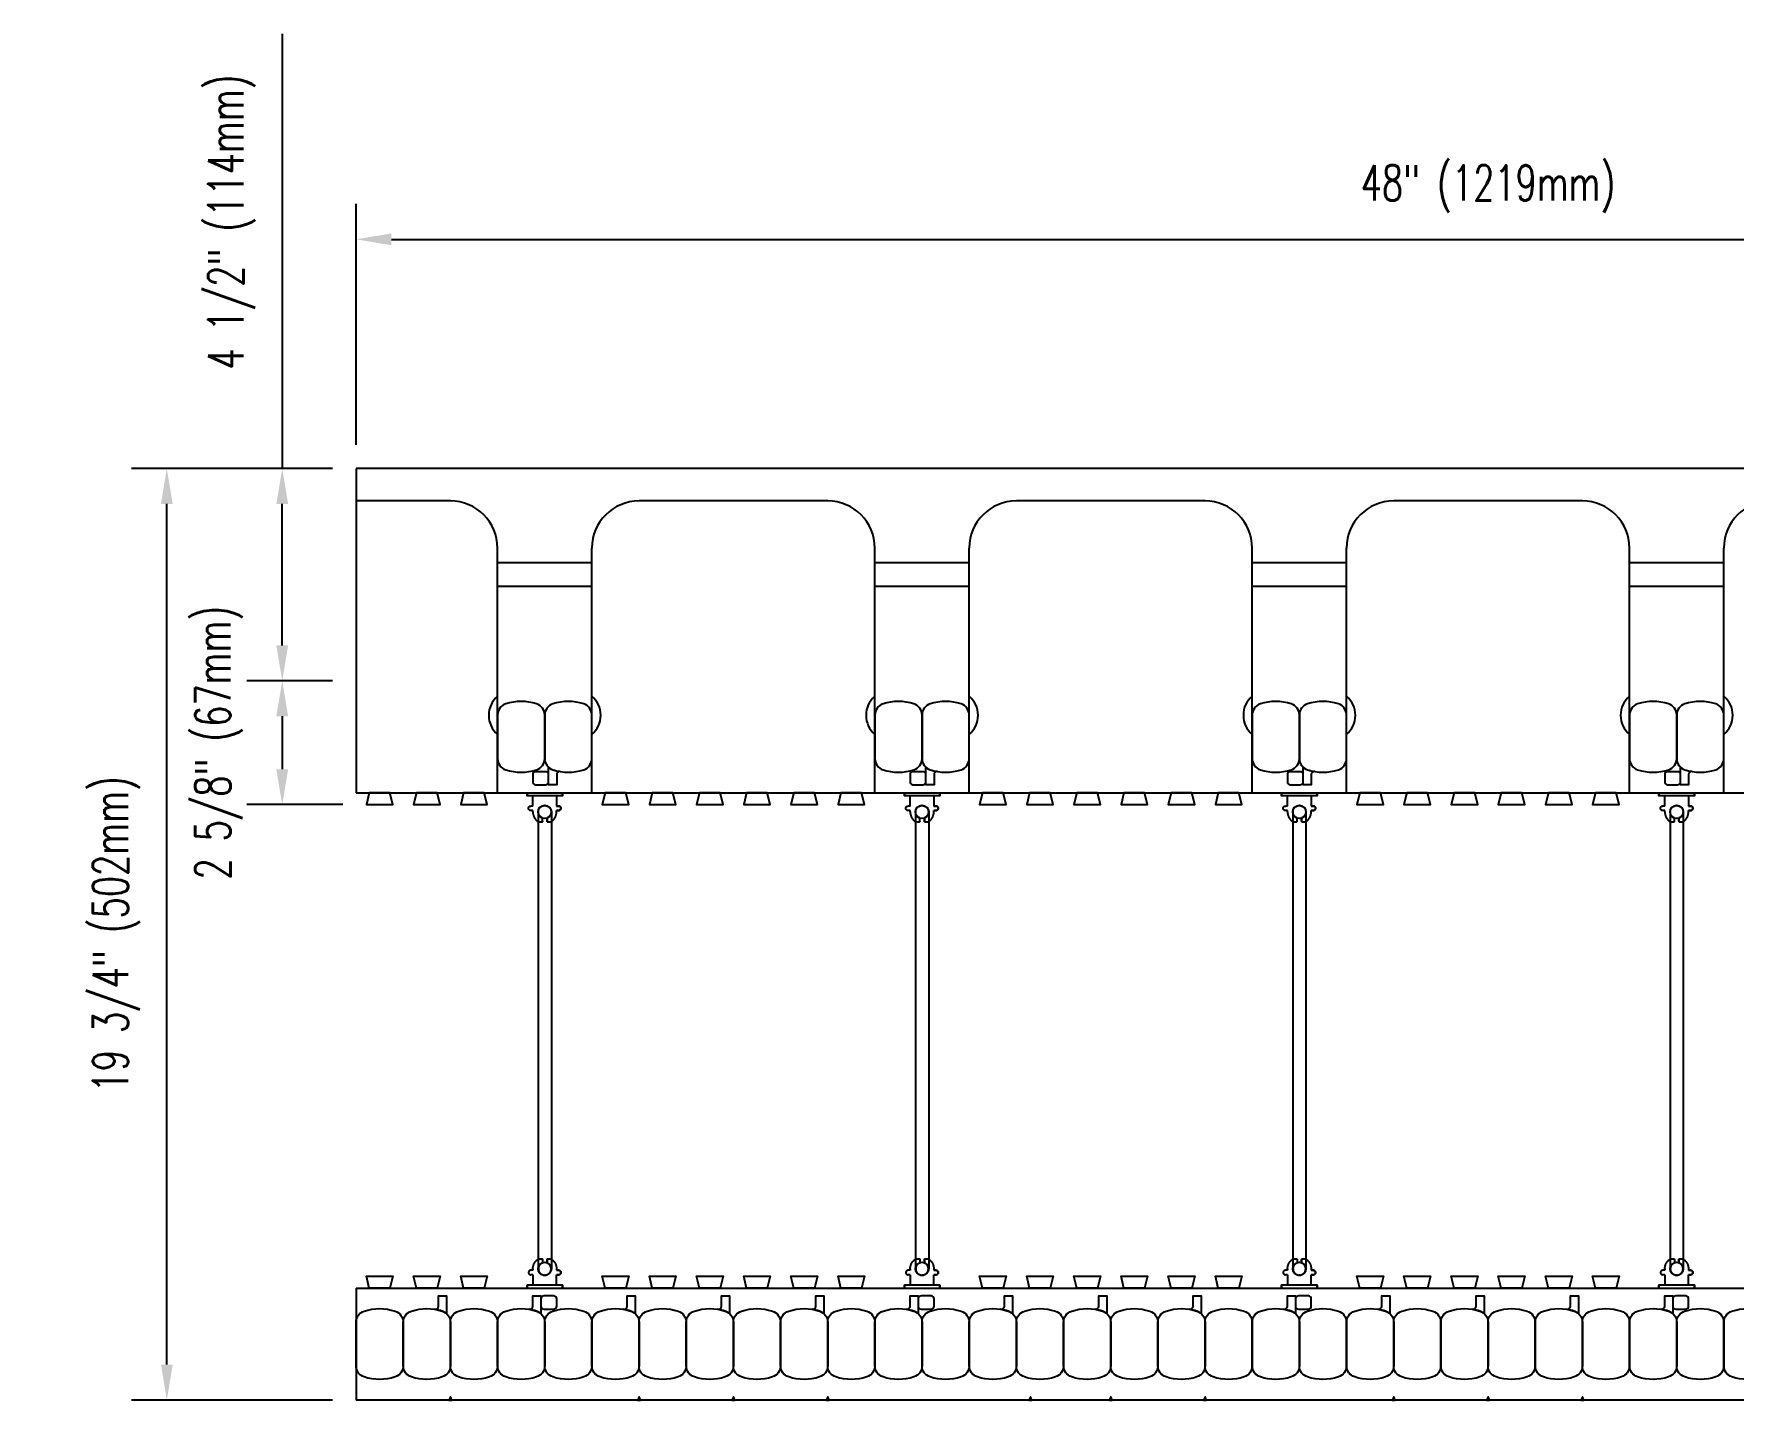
# Model space of a CAD drawing. Header units: inches. Extents: x 322.3 to 382.3, y 107.7 to 166.8.
# Drawn here: x 322.29 to 358.31, y 137.83 to 166.8 of the extents above; entities that cross this region are included whole.
import ezdxf

# ---------------------------------------------------------------- set-up
doc = ezdxf.new("R2010")
doc.units = ezdxf.units.IN
doc.header["$MEASUREMENT"] = 0
for name, color, linetype in [('HATCH', 12, 'Continuous'), ('line25', 2, 'Continuous'), ('LINE50', 5, 'Continuous'), ('LINE9', 9, 'Continuous'), ('TEXT', 4, 'Continuous')]:
    doc.layers.add(name, color=color, linetype=linetype)
doc.styles.add('DIM', font='romans.shx', dxfattribs={"width": 0.7})
doc.dimstyles.new('ext_8', dxfattribs={"dimscale": 8, "dimtxt": 0.09375, "dimasz": 0.09375, "dimexe": 0.09375, "dimexo": 0.0625, "dimgap": 0.0625, "dimtad": 1, "dimdec": 3, "dimzin": 3, "dimdsep": 46, "dimlunit": 4, "dimtxsty": 'DIM', "dimcen": 0.09, "dimdle": 0.09375, "dimclrt": 4, "dimadec": 0, "dimazin": 0, "dimtfac": 1, "dimtdec": 3, "dimtmove": 2, "dimatfit": 3, "dimfxl": 0, "dimfrac": 2, "dimtolj": 1, "dimtzin": 0, "dimarcsym": 0})

# ---------------------------------------------------------------- blocks, each defined once
blk = doc.blocks.new('*D29')
at = {"layer": 'Defpoints', "color": 0}
for p in [(377.114, 162.442), (329.114, 157.582), (377.114, 157.582)]:
    blk.add_point(p, dxfattribs=at)
at = {"layer": 'TEXT', "color": 0, "lineweight": -2}
for p, q in [((329.114, 158.082), (329.114, 163.192)), ((377.114, 158.082), (377.114, 163.192)), ((329.864, 162.442), (376.364, 162.442))]:
    blk.add_line(p, q, dxfattribs=at)
at = {"layer": 'TEXT', "color": 0}
for points in [[(329.864, 162.567), (329.864, 162.317), (329.114, 162.442)], [(376.364, 162.567), (376.364, 162.317), (377.114, 162.442)]]:
    blk.add_solid(points, dxfattribs=at)
at = {"layer": 'TEXT', "color": 4, "insert": (353.114, 163.514), "char_height": 0.75, "attachment_point": 5, "style": 'DIM'}
blk.add_mtext('\\A1;48" (1219mm)', dxfattribs=at)
blk = doc.blocks.new('*D21')
at = {"layer": 'Defpoints', "color": 0}
for p in [(329.114, 153.082), (327.549, 150.457), (329.333, 150.457)]:
    blk.add_point(p, dxfattribs=at)
at = {"layer": 'TEXT', "color": 0, "lineweight": -2}
for p, q in [((328.614, 153.082), (326.799, 153.082)), ((327.549, 152.332), (327.549, 151.207)), ((328.833, 150.457), (326.799, 150.457))]:
    blk.add_line(p, q, dxfattribs=at)
at = {"layer": 'TEXT', "color": 0}
for points in [[(327.424, 152.332), (327.674, 152.332), (327.549, 153.082)], [(327.424, 151.207), (327.674, 151.207), (327.549, 150.457)]]:
    blk.add_solid(points, dxfattribs=at)
at = {"layer": 'TEXT', "color": 4, "insert": (326.204, 151.77), "char_height": 0.75, "attachment_point": 5, "rotation": 90, "style": 'DIM'}
blk.add_mtext('\\A1;2 5/8" (67mm)', dxfattribs=at)
blk = doc.blocks.new('*D22')
at = {"layer": 'Defpoints', "color": 0}
for p in [(327.549, 157.582), (329.114, 157.582), (329.114, 153.082)]:
    blk.add_point(p, dxfattribs=at)
at = {"layer": 'TEXT', "color": 0, "lineweight": -2}
for p, q in [((327.549, 166.796), (327.549, 157.582)), ((328.614, 157.582), (326.799, 157.582)), ((327.549, 153.832), (327.549, 156.832)), ((328.614, 153.082), (326.799, 153.082))]:
    blk.add_line(p, q, dxfattribs=at)
at = {"layer": 'TEXT', "color": 0}
for points in [[(327.424, 156.832), (327.674, 156.832), (327.549, 157.582)], [(327.424, 153.832), (327.674, 153.832), (327.549, 153.082)]]:
    blk.add_solid(points, dxfattribs=at)
at = {"layer": 'TEXT', "color": 4, "insert": (326.477, 162.809), "char_height": 0.75, "attachment_point": 5, "rotation": 90, "style": 'DIM'}
blk.add_mtext('\\A1;4 1/2" (114mm)', dxfattribs=at)
blk = doc.blocks.new('*D30')
at = {"layer": 'Defpoints', "color": 0}
for p in [(325.102, 157.582), (329.114, 157.582), (329.114, 137.832)]:
    blk.add_point(p, dxfattribs=at)
at = {"layer": 'TEXT', "color": 0, "lineweight": -2}
for p, q in [((328.614, 157.582), (324.352, 157.582)), ((325.102, 138.582), (325.102, 156.832)), ((328.614, 137.832), (324.352, 137.832))]:
    blk.add_line(p, q, dxfattribs=at)
at = {"layer": 'TEXT', "color": 0}
for points in [[(324.977, 156.832), (325.227, 156.832), (325.102, 157.582)], [(324.977, 138.582), (325.227, 138.582), (325.102, 137.832)]]:
    blk.add_solid(points, dxfattribs=at)
at = {"layer": 'TEXT', "color": 4, "insert": (324.03, 147.707), "char_height": 0.75, "attachment_point": 5, "rotation": 90, "style": 'DIM'}
blk.add_mtext('\\A1;19 3/4" (502mm)', dxfattribs=at)
blk = doc.blocks.new('WEB_CENTRE_TOP_10')
for p, q in [((-0.141, 9.688), (-0.141, 0)), ((0.141, 9.688), (0.141, 0))]:
    blk.add_line(p, q)
for centre in [(0, 9.688), (0, 0)]:
    blk.add_circle(centre, 0.141)
blk = doc.blocks.new('Connector')
blk.add_point((0.271, 0))
at = {"layer": 'LINE9'}
for p, q in [((0, 0.375), (0, -0.375)), ((0.062, -0.375), (0.062, 0.375)), ((0.281, 0.25), (0.062, 0.25))]:
    blk.add_line(p, q, dxfattribs=at)
for points, weights in [([(0.007, 0.375), (0.004, 0.375), (0, 0.375)], [1, 0.972587069138, 0.950305488115]), ([(0.327, 0.343), (0.308, 0.343), (0.281, 0.317), (0.281, 0.297)], [1, 0.85355339, 0.85355339, 1]), ([(0.328, 0.343), (0.327, 0.343), (0.327, 0.343)], [1, 0.70710678, 1]), ([(0.375, 0.297), (0.375, 0.317), (0.348, 0.343), (0.329, 0.343)], [1, 0.85355339, 0.85355339, 1]), ([(0.406, 0.25), (0.546, 0.25), (0.619, 0.131)], [0.958404415409, 0.794674173519, 0.864651571113]), ([(0.619, 0.052), (0.612, 0.049), (0.604, 0.049)], [0.83615024178, 0.892081430621, 1]), ([(0.281, -0.297), (0.281, -0.317), (0.308, -0.343), (0.327, -0.343)], [1, 0.85355339, 0.85355339, 1]), ([(0.327, -0.343), (0.281, -0.343), (0.281, -0.297)], [1, 0.70710678, 1]), ([(0.329, -0.343), (0.348, -0.343), (0.375, -0.317), (0.375, -0.297)], [1, 0.85355339, 0.85355339, 1]), ([(0.375, -0.297), (0.375, -0.343), (0.329, -0.343)], [1, 0.70710678, 1]), ([(0.619, -0.131), (0.546, -0.25), (0.406, -0.25)], [0.864651574428, 0.794674169686, 0.958404415195]), ([(0.604, -0.049), (0.612, -0.049), (0.619, -0.052)], [1, 0.89208144177, 0.836150253337]), ([(0, -0.375), (0.004, -0.375), (0.007, -0.375)], [0.950305488115, 0.972587069138, 1])]:
    blk.add_rational_spline(points, weights, degree=2, dxfattribs=at)
for points, degree in [([(0, 0.375), (0.002, 0.375), (0.005, 0.375), (0.007, 0.375)], 3), ([(0.007, 0.375), (0.021, 0.375), (0.051, 0.375), (0.062, 0.375), (0.062, 0.375)], 3), ([(0.281, 0.25), (0.281, 0.297)], 1), ([(0.327, 0.343), (0.327, 0.343), (0.328, 0.343), (0.328, 0.343)], 3), ([(0.328, 0.343), (0.329, 0.343), (0.329, 0.343), (0.329, 0.343)], 3), ([(0.375, 0.25), (0.375, 0.297)], 1), ([(0.406, 0.25), (0.375, 0.25)], 1), ([(0.406, 0.25), (0.406, 0.25)], 1), ([(0.406, 0.25), (0.406, 0.25)], 1), ([(0.406, 0.25), (0.406, 0.25)], 1), ([(0.406, 0.25), (0.406, 0.25)], 1), ([(0.406, 0.25), (0.406, 0.25)], 1), ([(0.406, 0.25), (0.406, 0.25)], 1), ([(0.406, 0.25), (0.406, 0.25)], 1), ([(0.406, 0.25), (0.406, 0.25)], 1), ([(0.406, 0.25), (0.406, 0.25)], 1), ([(0.406, 0.25), (0.406, 0.25)], 1), ([(0.406, 0.25), (0.406, 0.25)], 1), ([(0.406, 0.25), (0.406, 0.25)], 1), ([(0.406, 0.25), (0.406, 0.25)], 1), ([(0.406, 0.25), (0.406, 0.25)], 1), ([(0.406, 0.25), (0.406, 0.25)], 1), ([(0.406, 0.25), (0.406, 0.25)], 1), ([(0.406, 0.25), (0.406, 0.25)], 1), ([(0.406, 0.25), (0.406, 0.25)], 1), ([(0.406, 0.25), (0.406, 0.25)], 1), ([(0.406, 0.25), (0.406, 0.25)], 1), ([(0.406, 0.25), (0.406, 0.25)], 1), ([(0.406, 0.25), (0.406, 0.25)], 1), ([(0.406, 0.25), (0.406, 0.25)], 1), ([(0.406, 0.25), (0.406, 0.25)], 1), ([(0.604, 0.049), (0.532, 0.049)], 1), ([(0.532, 0.049), (0.532, 0.049)], 1), ([(0.532, 0.049), (0.532, 0.049)], 1), ([(0.532, 0.049), (0.532, 0.049)], 1), ([(0.532, 0.049), (0.532, 0.049)], 1), ([(0.532, 0.049), (0.532, 0.049)], 1), ([(0.532, 0.049), (0.532, 0.049)], 1), ([(0.532, 0.049), (0.532, 0.049)], 1), ([(0.532, 0.049), (0.532, 0.049)], 1), ([(0.532, 0.049), (0.532, 0.049)], 1), ([(0.532, 0.049), (0.532, 0.049)], 1), ([(0.604, 0.049), (0.609, 0.049), (0.614, 0.05), (0.619, 0.052)], 3), ([(0.604, 0.049), (0.604, 0.049)], 1), ([(0.604, 0.049), (0.604, 0.049)], 1), ([(0.604, 0.049), (0.604, 0.049)], 1), ([(0.604, 0.049), (0.604, 0.049)], 1), ([(0.619, 0.131), (0.619, 0.052)], 1), ([(0.619, 0.131), (0.619, 0.131)], 1), ([(0.619, 0.131), (0.619, 0.131)], 1), ([(0.619, 0.131), (0.619, 0.131)], 1), ([(0.619, 0.131), (0.619, 0.131)], 1), ([(0.062, -0.25), (0.281, -0.25)], 1), ([(0.281, -0.297), (0.281, -0.25)], 1), ([(0.281, -0.25), (0.281, -0.297)], 1), ([(0.328, -0.343), (0.328, -0.343), (0.327, -0.343), (0.327, -0.343)], 3), ([(0.329, -0.343), (0.329, -0.343), (0.329, -0.343), (0.328, -0.343)], 3), ([(0.375, -0.25), (0.375, -0.297)], 1), ([(0.375, -0.297), (0.375, -0.25)], 1), ([(0.406, -0.25), (0.375, -0.25)], 1), ([(0.406, -0.25), (0.406, -0.25)], 1), ([(0.406, -0.25), (0.406, -0.25)], 1), ([(0.406, -0.25), (0.406, -0.25)], 1), ([(0.406, -0.25), (0.406, -0.25)], 1), ([(0.406, -0.25), (0.406, -0.25)], 1), ([(0.406, -0.25), (0.406, -0.25)], 1), ([(0.406, -0.25), (0.406, -0.25)], 1), ([(0.406, -0.25), (0.406, -0.25)], 1), ([(0.406, -0.25), (0.406, -0.25)], 1), ([(0.406, -0.25), (0.406, -0.25)], 1), ([(0.406, -0.25), (0.406, -0.25)], 1), ([(0.532, -0.049), (0.604, -0.049)], 1), ([(0.604, -0.049), (0.58, -0.049), (0.556, -0.049), (0.532, -0.049)], 3), ([(0.532, -0.049), (0.532, -0.049)], 1), ([(0.532, -0.049), (0.532, -0.049)], 1), ([(0.532, -0.049), (0.532, -0.049)], 1), ([(0.532, -0.049), (0.532, -0.049)], 1), ([(0.619, -0.052), (0.614, -0.05), (0.609, -0.049), (0.604, -0.049)], 3), ([(0.604, -0.049), (0.604, -0.049)], 1), ([(0.604, -0.049), (0.604, -0.049)], 1), ([(0.604, -0.049), (0.604, -0.049)], 1), ([(0.604, -0.049), (0.604, -0.049)], 1), ([(0.604, -0.049), (0.604, -0.049)], 1), ([(0.604, -0.049), (0.604, -0.049)], 1), ([(0.604, -0.049), (0.604, -0.049)], 1), ([(0.604, -0.049), (0.604, -0.049)], 1), ([(0.619, -0.052), (0.619, -0.131)], 1), ([(0.619, -0.131), (0.619, -0.131)], 1), ([(0.619, -0.131), (0.619, -0.131)], 1), ([(0.619, -0.131), (0.619, -0.131)], 1), ([(0.619, -0.131), (0.619, -0.131)], 1), ([(0.007, -0.375), (0.005, -0.375), (0.002, -0.375), (0, -0.375)], 3), ([(0.062, -0.375), (0.062, -0.375), (0.051, -0.375), (0.021, -0.375), (0.007, -0.375)], 3)]:
    blk.add_open_spline(points, degree=degree, dxfattribs=at)
for points, weights, knots in [([(0.062, 0.375), (0.062, 0.375), (0.046, 0.375), (0.03, 0.375), (0.007, 0.375)], [0.868718858569, 0.861102746415, 1, 0.861102734288, 0.868718859898], [0, 0, 0, 0.5, 0.5, 1, 1, 1]), ([(0.532, 0.049), (0.472, 0.203), (0.333, 0.113), (0.157, 0), (0.333, -0.113), (0.472, -0.203), (0.532, -0.049)], [0.899508922286, 0.599718215298, 1, 0.54226024, 1, 0.599718224335, 0.899508908749], [0, 0, 0, 0.318112, 0.318112, 0.681888, 0.681888, 1, 1, 1]), ([(0.007, -0.375), (0.03, -0.375), (0.046, -0.375), (0.062, -0.375), (0.062, -0.375)], [0.868718859319, 0.861102739573, 1, 0.861102742958, 0.868718858948], [0, 0, 0, 0.5, 0.5, 1, 1, 1])]:
    blk.add_rational_spline(points, weights, degree=2, knots=knots, dxfattribs=at)

msp = doc.modelspace()

# ---------------------------------------------------------------- linework, layer by layer
at = {"layer": 'HATCH'}
for p, q in [((334.1138, 155.5823), (332.1138, 155.5823)), ((342.1138, 155.5823), (340.1138, 155.5823)), ((350.1138, 155.5823), (348.1138, 155.5823)), ((358.1138, 155.5823), (356.1138, 155.5823)), ((334.1138, 155.0823), (332.1138, 155.0823)), ((342.1138, 155.0823), (340.1138, 155.0823)), ((350.1138, 155.0823), (348.1138, 155.0823)), ((358.1138, 155.0823), (356.1138, 155.0823))]:
    msp.add_line(p, q, dxfattribs=at)
at = {"layer": 'line25'}
for p, q in [((331.1138, 156.8948), (329.1138, 156.8948)), ((339.1138, 156.8948), (335.1138, 156.8948)), ((347.1138, 156.8948), (343.1138, 156.8948)), ((355.1138, 156.8948), (351.1138, 156.8948)), ((332.1138, 150.7073), (332.1138, 155.8948)), ((334.1138, 150.7073), (334.1138, 155.8948)), ((340.1138, 150.7073), (340.1138, 155.8948)), ((342.1138, 150.7073), (342.1138, 155.8948)), ((348.1138, 150.7073), (348.1138, 155.8948)), ((350.1138, 150.7073), (350.1138, 155.8948)), ((356.1138, 150.7073), (356.1138, 155.8948)), ((358.1138, 150.7073), (358.1138, 155.8948)), ((329.1138, 150.7073), (377.1138, 150.7073)), ((329.1138, 140.2073), (377.1138, 140.2073))]:
    msp.add_line(p, q, dxfattribs=at)
for points in [[(329.395, 150.7073), (329.3326, 150.4573), (329.895, 150.4573), (329.8326, 150.7073)], [(330.395, 150.7073), (330.3326, 150.4573), (330.895, 150.4573), (330.8326, 150.7073)], [(331.395, 150.7073), (331.3326, 150.4573), (331.895, 150.4573), (331.8326, 150.7073)], [(334.395, 150.7073), (334.3326, 150.4573), (334.895, 150.4573), (334.8326, 150.7073)], [(335.395, 150.7073), (335.3326, 150.4573), (335.895, 150.4573), (335.8326, 150.7073)], [(336.395, 150.7073), (336.3326, 150.4573), (336.895, 150.4573), (336.8326, 150.7073)], [(337.395, 150.7073), (337.3326, 150.4573), (337.895, 150.4573), (337.8326, 150.7073)], [(338.395, 150.7073), (338.3326, 150.4573), (338.895, 150.4573), (338.8326, 150.7073)], [(339.395, 150.7073), (339.3326, 150.4573), (339.895, 150.4573), (339.8326, 150.7073)], [(342.395, 150.7073), (342.3326, 150.4573), (342.895, 150.4573), (342.8326, 150.7073)], [(343.395, 150.7073), (343.3326, 150.4573), (343.895, 150.4573), (343.8326, 150.7073)], [(344.395, 150.7073), (344.3326, 150.4573), (344.895, 150.4573), (344.8326, 150.7073)], [(345.395, 150.7073), (345.3326, 150.4573), (345.895, 150.4573), (345.8326, 150.7073)], [(346.395, 150.7073), (346.3326, 150.4573), (346.895, 150.4573), (346.8326, 150.7073)], [(347.395, 150.7073), (347.3326, 150.4573), (347.895, 150.4573), (347.8326, 150.7073)], [(350.395, 150.7073), (350.3326, 150.4573), (350.895, 150.4573), (350.8326, 150.7073)], [(351.395, 150.7073), (351.3326, 150.4573), (351.895, 150.4573), (351.8326, 150.7073)], [(352.395, 150.7073), (352.3326, 150.4573), (352.895, 150.4573), (352.8326, 150.7073)], [(353.395, 150.7073), (353.3326, 150.4573), (353.895, 150.4573), (353.8326, 150.7073)], [(354.395, 150.7073), (354.3326, 150.4573), (354.895, 150.4573), (354.8326, 150.7073)], [(355.395, 150.7073), (355.3326, 150.4573), (355.895, 150.4573), (355.8326, 150.7073)], [(329.395, 140.2073), (329.3326, 140.4573), (329.895, 140.4573), (329.8326, 140.2073)], [(330.395, 140.2073), (330.3326, 140.4573), (330.895, 140.4573), (330.8326, 140.2073)], [(331.395, 140.2073), (331.3326, 140.4573), (331.895, 140.4573), (331.8326, 140.2073)], [(334.395, 140.2073), (334.3326, 140.4573), (334.895, 140.4573), (334.8326, 140.2073)], [(335.395, 140.2073), (335.3326, 140.4573), (335.895, 140.4573), (335.8326, 140.2073)], [(336.395, 140.2073), (336.3326, 140.4573), (336.895, 140.4573), (336.8326, 140.2073)], [(337.395, 140.2073), (337.3326, 140.4573), (337.895, 140.4573), (337.8326, 140.2073)], [(338.395, 140.2073), (338.3326, 140.4573), (338.895, 140.4573), (338.8326, 140.2073)], [(339.395, 140.2073), (339.3326, 140.4573), (339.895, 140.4573), (339.8326, 140.2073)], [(342.395, 140.2073), (342.3326, 140.4573), (342.895, 140.4573), (342.8326, 140.2073)], [(343.395, 140.2073), (343.3326, 140.4573), (343.895, 140.4573), (343.8326, 140.2073)], [(344.395, 140.2073), (344.3326, 140.4573), (344.895, 140.4573), (344.8326, 140.2073)], [(345.395, 140.2073), (345.3326, 140.4573), (345.895, 140.4573), (345.8326, 140.2073)], [(346.395, 140.2073), (346.3326, 140.4573), (346.895, 140.4573), (346.8326, 140.2073)], [(347.395, 140.2073), (347.3326, 140.4573), (347.895, 140.4573), (347.8326, 140.2073)], [(350.395, 140.2073), (350.3326, 140.4573), (350.895, 140.4573), (350.8326, 140.2073)], [(351.395, 140.2073), (351.3326, 140.4573), (351.895, 140.4573), (351.8326, 140.2073)], [(352.395, 140.2073), (352.3326, 140.4573), (352.895, 140.4573), (352.8326, 140.2073)], [(353.395, 140.2073), (353.3326, 140.4573), (353.895, 140.4573), (353.8326, 140.2073)], [(354.395, 140.2073), (354.3326, 140.4573), (354.895, 140.4573), (354.8326, 140.2073)], [(355.395, 140.2073), (355.3326, 140.4573), (355.895, 140.4573), (355.8326, 140.2073)]]:
    msp.add_lwpolyline(points, close=True, dxfattribs=at)
for centre, start, end in [((331.1138, 155.8948), 0, 90), ((335.1138, 155.8948), 90, 180), ((339.1138, 155.8948), 0, 90), ((343.1138, 155.8948), 90, 180), ((347.1138, 155.8948), 0, 90), ((351.1138, 155.8948), 90, 180), ((355.1138, 155.8948), 0, 90), ((359.1138, 155.8948), 90, 180)]:
    msp.add_arc(centre, 1, start, end, dxfattribs=at)
at = {"layer": 'LINE50'}
for p, q in [((377.1138, 157.5823), (329.1138, 157.5823)), ((329.1138, 157.5823), (329.1138, 150.7073)), ((329.1138, 140.2073), (329.1138, 137.8323)), ((377.1138, 137.8323), (329.1138, 137.8323))]:
    msp.add_line(p, q, dxfattribs=at)
at = {"layer": 'LINE9'}
for points in [[(332.2869, 151.1964, 0.1576708), (332.9407, 151.1964, 0.3253046), (333.1138, 151.4343), (333.1138, 152.3554, 0.3253046), (332.9407, 152.5933, 0.1576708), (332.2869, 152.5933, 0.3253046), (332.1138, 152.3554), (332.1138, 151.4343, 0.3253046)], [(333.2869, 151.1964, 0.1576708), (333.9407, 151.1964, 0.3253046), (334.1138, 151.4343), (334.1138, 152.3554, 0.3253046), (333.9407, 152.5933, 0.1576708), (333.2869, 152.5933, 0.3253046), (333.1138, 152.3554), (333.1138, 151.4343, 0.3253046)], [(340.2869, 151.1964, 0.1576708), (340.9407, 151.1964, 0.3253046), (341.1138, 151.4343), (341.1138, 152.3554, 0.3253046), (340.9407, 152.5933, 0.1576708), (340.2869, 152.5933, 0.3253046), (340.1138, 152.3554), (340.1138, 151.4343, 0.3253046)], [(341.2869, 151.1964, 0.1576708), (341.9407, 151.1964, 0.3253046), (342.1138, 151.4343), (342.1138, 152.3554, 0.3253046), (341.9407, 152.5933, 0.1576708), (341.2869, 152.5933, 0.3253046), (341.1138, 152.3554), (341.1138, 151.4343, 0.3253046)], [(348.2869, 151.1964, 0.1576708), (348.9407, 151.1964, 0.3253046), (349.1138, 151.4343), (349.1138, 152.3554, 0.3253046), (348.9407, 152.5933, 0.1576708), (348.2869, 152.5933, 0.3253046), (348.1138, 152.3554), (348.1138, 151.4343, 0.3253046)], [(349.2869, 151.1964, 0.1576708), (349.9407, 151.1964, 0.3253046), (350.1138, 151.4343), (350.1138, 152.3554, 0.3253046), (349.9407, 152.5933, 0.1576708), (349.2869, 152.5933, 0.3253046), (349.1138, 152.3554), (349.1138, 151.4343, 0.3253046)], [(356.2869, 151.1964, 0.1576708), (356.9407, 151.1964, 0.3253046), (357.1138, 151.4343), (357.1138, 152.3554, 0.3253046), (356.9407, 152.5933, 0.1576708), (356.2869, 152.5933, 0.3253046), (356.1138, 152.3554), (356.1138, 151.4343, 0.3253046)], [(357.2869, 151.1964, 0.1576708), (357.9407, 151.1964, 0.3253046), (358.1138, 151.4343), (358.1138, 152.3554, 0.3253046), (357.9407, 152.5933, 0.1576708), (357.2869, 152.5933, 0.3253046), (357.1138, 152.3554), (357.1138, 151.4343, 0.3253046)], [(332.9222, 150.8758), (333.1346, 150.8758, 0.4142136), (333.1971, 150.9383), (333.1971, 151.0908, 0.4142136), (333.1346, 151.1533), (332.9222, 151.1533, 0.4142136), (332.8597, 151.0908), (332.8597, 150.9383, 0.4142136)], [(333.2869, 151.1964, 0.0372667), (333.4406, 151.1591, 0.4630356), (333.3679, 151.0974), (333.3679, 150.8758), (333.1971, 150.8758), (333.1971, 151.2219, 0.1890024), (333.1804, 151.2644, 0.1284074)], [(340.9222, 150.8758), (341.1346, 150.8758, 0.4142136), (341.1971, 150.9383), (341.1971, 151.0908, 0.4142136), (341.1346, 151.1533), (340.9222, 151.1533, 0.4142136), (340.8597, 151.0908), (340.8597, 150.9383, 0.4142136)], [(341.2869, 151.1964, 0.0372667), (341.4406, 151.1591, 0.4630356), (341.3679, 151.0974), (341.3679, 150.8758), (341.1971, 150.8758), (341.1971, 151.2219, 0.1890024), (341.1804, 151.2644, 0.1284074)], [(348.9222, 150.8758), (349.1346, 150.8758, 0.4142136), (349.1971, 150.9383), (349.1971, 151.0908, 0.4142136), (349.1346, 151.1533), (348.9222, 151.1533, 0.4142136), (348.8597, 151.0908), (348.8597, 150.9383, 0.4142136)], [(349.2869, 151.1964, 0.0372667), (349.4406, 151.1591, 0.4630356), (349.3679, 151.0974), (349.3679, 150.8758), (349.1971, 150.8758), (349.1971, 151.2219, 0.1890024), (349.1804, 151.2644, 0.1284074)], [(356.9222, 150.8758), (357.1346, 150.8758, 0.4142136), (357.1971, 150.9383), (357.1971, 151.0908, 0.4142136), (357.1346, 151.1533), (356.9222, 151.1533, 0.4142136), (356.8597, 151.0908), (356.8597, 150.9383, 0.4142136)], [(357.2869, 151.1964, 0.0372667), (357.4406, 151.1591, 0.4630356), (357.3679, 151.0974), (357.3679, 150.8758), (357.1971, 150.8758), (357.1971, 151.2219, 0.1890024), (357.1804, 151.2644, 0.1284074)], [(329.2869, 139.7183, -0.1576708), (329.9407, 139.7183, -0.3253046), (330.1138, 139.4804), (330.1138, 138.5593, -0.3253046), (329.9407, 138.3214, -0.1576708), (329.2869, 138.3214, -0.3253046), (329.1138, 138.5593), (329.1138, 139.4804, -0.3253046)], [(330.2869, 139.7183, -0.1576708), (330.9407, 139.7183, -0.3253046), (331.1138, 139.4804), (331.1138, 138.5593, -0.3253046), (330.9407, 138.3214, -0.1576708), (330.2869, 138.3214, -0.3253046), (330.1138, 138.5593), (330.1138, 139.4804, -0.3253046)], [(330.9407, 139.7183, 0.0372667), (330.787, 139.7556, 0.4630356), (330.8597, 139.8173), (330.8597, 140.0389), (331.0306, 140.0389), (331.0306, 139.6928, 0.1890024), (331.0472, 139.6503, 0.1284074)], [(331.2869, 139.7183, -0.1576708), (331.9407, 139.7183, -0.3253046), (332.1138, 139.4804), (332.1138, 138.5593, -0.3253046), (331.9407, 138.3214, -0.1576708), (331.2869, 138.3214, -0.3253046), (331.1138, 138.5593), (331.1138, 139.4804, -0.3253046)], [(332.2869, 139.7183, -0.1576708), (332.9407, 139.7183, -0.3253046), (333.1138, 139.4804), (333.1138, 138.5593, -0.3253046), (332.9407, 138.3214, -0.1576708), (332.2869, 138.3214, -0.3253046), (332.1138, 138.5593), (332.1138, 139.4804, -0.3253046)], [(332.9407, 139.7183, 0.0372667), (332.787, 139.7556, 0.4630356), (332.8597, 139.8173), (332.8597, 140.0389), (333.0306, 140.0389), (333.0306, 139.6928, 0.1890024), (333.0472, 139.6503, 0.1284074)], [(333.0306, 139.8239, 0.4142136), (333.0931, 139.7614), (333.3054, 139.7614, 0.4142136), (333.3679, 139.8239), (333.3679, 139.9764, 0.4142136), (333.3054, 140.0389), (333.0931, 140.0389, 0.4142136), (333.0306, 139.9764)], [(333.2869, 139.7183, -0.1576708), (333.9407, 139.7183, -0.3253046), (334.1138, 139.4804), (334.1138, 138.5593, -0.3253046), (333.9407, 138.3214, -0.1576708), (333.2869, 138.3214, -0.3253046), (333.1138, 138.5593), (333.1138, 139.4804, -0.3253046)], [(334.2869, 139.7183, -0.1576708), (334.9407, 139.7183, -0.3253046), (335.1138, 139.4804), (335.1138, 138.5593, -0.3253046), (334.9407, 138.3214, -0.1576708), (334.2869, 138.3214, -0.3253046), (334.1138, 138.5593), (334.1138, 139.4804, -0.3253046)], [(334.9407, 139.7183, 0.0372667), (334.787, 139.7556, 0.4630356), (334.8597, 139.8173), (334.8597, 140.0389), (335.0306, 140.0389), (335.0306, 139.6928, 0.1890024), (335.0472, 139.6503, 0.1284074)], [(335.2869, 139.7183, -0.1576708), (335.9407, 139.7183, -0.3253046), (336.1138, 139.4804), (336.1138, 138.5593, -0.3253046), (335.9407, 138.3214, -0.1576708), (335.2869, 138.3214, -0.3253046), (335.1138, 138.5593), (335.1138, 139.4804, -0.3253046)], [(336.2869, 139.7183, -0.1576708), (336.9407, 139.7183, -0.3253046), (337.1138, 139.4804), (337.1138, 138.5593, -0.3253046), (336.9407, 138.3214, -0.1576708), (336.2869, 138.3214, -0.3253046), (336.1138, 138.5593), (336.1138, 139.4804, -0.3253046)], [(336.9407, 139.7183, 0.0372667), (336.787, 139.7556, 0.4630356), (336.8597, 139.8173), (336.8597, 140.0389), (337.0306, 140.0389), (337.0306, 139.6928, 0.1890024), (337.0472, 139.6503, 0.1284074)], [(337.2869, 139.7183, -0.1576708), (337.9407, 139.7183, -0.3253046), (338.1138, 139.4804), (338.1138, 138.5593, -0.3253046), (337.9407, 138.3214, -0.1576708), (337.2869, 138.3214, -0.3253046), (337.1138, 138.5593), (337.1138, 139.4804, -0.3253046)], [(338.2869, 139.7183, -0.1576708), (338.9407, 139.7183, -0.3253046), (339.1138, 139.4804), (339.1138, 138.5593, -0.3253046), (338.9407, 138.3214, -0.1576708), (338.2869, 138.3214, -0.3253046), (338.1138, 138.5593), (338.1138, 139.4804, -0.3253046)], [(338.9407, 139.7183, 0.0372667), (338.787, 139.7556, 0.4630356), (338.8597, 139.8173), (338.8597, 140.0389), (339.0306, 140.0389), (339.0306, 139.6928, 0.1890024), (339.0472, 139.6503, 0.1284074)], [(339.2869, 139.7183, -0.1576708), (339.9407, 139.7183, -0.3253046), (340.1138, 139.4804), (340.1138, 138.5593, -0.3253046), (339.9407, 138.3214, -0.1576708), (339.2869, 138.3214, -0.3253046), (339.1138, 138.5593), (339.1138, 139.4804, -0.3253046)], [(340.2869, 139.7183, -0.1576708), (340.9407, 139.7183, -0.3253046), (341.1138, 139.4804), (341.1138, 138.5593, -0.3253046), (340.9407, 138.3214, -0.1576708), (340.2869, 138.3214, -0.3253046), (340.1138, 138.5593), (340.1138, 139.4804, -0.3253046)], [(340.9407, 139.7183, 0.0372667), (340.787, 139.7556, 0.4630356), (340.8597, 139.8173), (340.8597, 140.0389), (341.0306, 140.0389), (341.0306, 139.6928, 0.1890024), (341.0472, 139.6503, 0.1284074)], [(341.0306, 139.8239, 0.4142136), (341.0931, 139.7614), (341.3054, 139.7614, 0.4142136), (341.3679, 139.8239), (341.3679, 139.9764, 0.4142136), (341.3054, 140.0389), (341.0931, 140.0389, 0.4142136), (341.0306, 139.9764)], [(341.2869, 139.7183, -0.1576708), (341.9407, 139.7183, -0.3253046), (342.1138, 139.4804), (342.1138, 138.5593, -0.3253046), (341.9407, 138.3214, -0.1576708), (341.2869, 138.3214, -0.3253046), (341.1138, 138.5593), (341.1138, 139.4804, -0.3253046)], [(342.2869, 139.7183, -0.1576708), (342.9407, 139.7183, -0.3253046), (343.1138, 139.4804), (343.1138, 138.5593, -0.3253046), (342.9407, 138.3214, -0.1576708), (342.2869, 138.3214, -0.3253046), (342.1138, 138.5593), (342.1138, 139.4804, -0.3253046)], [(342.9407, 139.7183, 0.0372667), (342.787, 139.7556, 0.4630356), (342.8597, 139.8173), (342.8597, 140.0389), (343.0306, 140.0389), (343.0306, 139.6928, 0.1890024), (343.0472, 139.6503, 0.1284074)], [(343.2869, 139.7183, -0.1576708), (343.9407, 139.7183, -0.3253046), (344.1138, 139.4804), (344.1138, 138.5593, -0.3253046), (343.9407, 138.3214, -0.1576708), (343.2869, 138.3214, -0.3253046), (343.1138, 138.5593), (343.1138, 139.4804, -0.3253046)], [(344.2869, 139.7183, -0.1576708), (344.9407, 139.7183, -0.3253046), (345.1138, 139.4804), (345.1138, 138.5593, -0.3253046), (344.9407, 138.3214, -0.1576708), (344.2869, 138.3214, -0.3253046), (344.1138, 138.5593), (344.1138, 139.4804, -0.3253046)], [(344.9407, 139.7183, 0.0372667), (344.787, 139.7556, 0.4630356), (344.8597, 139.8173), (344.8597, 140.0389), (345.0306, 140.0389), (345.0306, 139.6928, 0.1890024), (345.0472, 139.6503, 0.1284074)], [(345.2869, 139.7183, -0.1576708), (345.9407, 139.7183, -0.3253046), (346.1138, 139.4804), (346.1138, 138.5593, -0.3253046), (345.9407, 138.3214, -0.1576708), (345.2869, 138.3214, -0.3253046), (345.1138, 138.5593), (345.1138, 139.4804, -0.3253046)], [(346.2869, 139.7183, -0.1576708), (346.9407, 139.7183, -0.3253046), (347.1138, 139.4804), (347.1138, 138.5593, -0.3253046), (346.9407, 138.3214, -0.1576708), (346.2869, 138.3214, -0.3253046), (346.1138, 138.5593), (346.1138, 139.4804, -0.3253046)], [(346.9407, 139.7183, 0.0372667), (346.787, 139.7556, 0.4630356), (346.8597, 139.8173), (346.8597, 140.0389), (347.0306, 140.0389), (347.0306, 139.6928, 0.1890024), (347.0472, 139.6503, 0.1284074)], [(347.2869, 139.7183, -0.1576708), (347.9407, 139.7183, -0.3253046), (348.1138, 139.4804), (348.1138, 138.5593, -0.3253046), (347.9407, 138.3214, -0.1576708), (347.2869, 138.3214, -0.3253046), (347.1138, 138.5593), (347.1138, 139.4804, -0.3253046)], [(348.2869, 139.7183, -0.1576708), (348.9407, 139.7183, -0.3253046), (349.1138, 139.4804), (349.1138, 138.5593, -0.3253046), (348.9407, 138.3214, -0.1576708), (348.2869, 138.3214, -0.3253046), (348.1138, 138.5593), (348.1138, 139.4804, -0.3253046)], [(348.9407, 139.7183, 0.0372667), (348.787, 139.7556, 0.4630356), (348.8597, 139.8173), (348.8597, 140.0389), (349.0306, 140.0389), (349.0306, 139.6928, 0.1890024), (349.0472, 139.6503, 0.1284074)], [(349.0306, 139.8239, 0.4142136), (349.0931, 139.7614), (349.3054, 139.7614, 0.4142136), (349.3679, 139.8239), (349.3679, 139.9764, 0.4142136), (349.3054, 140.0389), (349.0931, 140.0389, 0.4142136), (349.0306, 139.9764)], [(349.2869, 139.7183, -0.1576708), (349.9407, 139.7183, -0.3253046), (350.1138, 139.4804), (350.1138, 138.5593, -0.3253046), (349.9407, 138.3214, -0.1576708), (349.2869, 138.3214, -0.3253046), (349.1138, 138.5593), (349.1138, 139.4804, -0.3253046)], [(350.2869, 139.7183, -0.1576708), (350.9407, 139.7183, -0.3253046), (351.1138, 139.4804), (351.1138, 138.5593, -0.3253046), (350.9407, 138.3214, -0.1576708), (350.2869, 138.3214, -0.3253046), (350.1138, 138.5593), (350.1138, 139.4804, -0.3253046)], [(350.9407, 139.7183, 0.0372667), (350.787, 139.7556, 0.4630356), (350.8597, 139.8173), (350.8597, 140.0389), (351.0306, 140.0389), (351.0306, 139.6928, 0.1890024), (351.0472, 139.6503, 0.1284074)], [(351.2869, 139.7183, -0.1576708), (351.9407, 139.7183, -0.3253046), (352.1138, 139.4804), (352.1138, 138.5593, -0.3253046), (351.9407, 138.3214, -0.1576708), (351.2869, 138.3214, -0.3253046), (351.1138, 138.5593), (351.1138, 139.4804, -0.3253046)], [(352.2869, 139.7183, -0.1576708), (352.9407, 139.7183, -0.3253046), (353.1138, 139.4804), (353.1138, 138.5593, -0.3253046), (352.9407, 138.3214, -0.1576708), (352.2869, 138.3214, -0.3253046), (352.1138, 138.5593), (352.1138, 139.4804, -0.3253046)], [(352.9407, 139.7183, 0.0372667), (352.787, 139.7556, 0.4630356), (352.8597, 139.8173), (352.8597, 140.0389), (353.0306, 140.0389), (353.0306, 139.6928, 0.1890024), (353.0472, 139.6503, 0.1284074)], [(353.2869, 139.7183, -0.1576708), (353.9407, 139.7183, -0.3253046), (354.1138, 139.4804), (354.1138, 138.5593, -0.3253046), (353.9407, 138.3214, -0.1576708), (353.2869, 138.3214, -0.3253046), (353.1138, 138.5593), (353.1138, 139.4804, -0.3253046)], [(354.2869, 139.7183, -0.1576708), (354.9407, 139.7183, -0.3253046), (355.1138, 139.4804), (355.1138, 138.5593, -0.3253046), (354.9407, 138.3214, -0.1576708), (354.2869, 138.3214, -0.3253046), (354.1138, 138.5593), (354.1138, 139.4804, -0.3253046)], [(354.9407, 139.7183, 0.0372667), (354.787, 139.7556, 0.4630356), (354.8597, 139.8173), (354.8597, 140.0389), (355.0306, 140.0389), (355.0306, 139.6928, 0.1890024), (355.0472, 139.6503, 0.1284074)], [(355.2869, 139.7183, -0.1576708), (355.9407, 139.7183, -0.3253046), (356.1138, 139.4804), (356.1138, 138.5593, -0.3253046), (355.9407, 138.3214, -0.1576708), (355.2869, 138.3214, -0.3253046), (355.1138, 138.5593), (355.1138, 139.4804, -0.3253046)], [(356.2869, 139.7183, -0.1576708), (356.9407, 139.7183, -0.3253046), (357.1138, 139.4804), (357.1138, 138.5593, -0.3253046), (356.9407, 138.3214, -0.1576708), (356.2869, 138.3214, -0.3253046), (356.1138, 138.5593), (356.1138, 139.4804, -0.3253046)], [(356.9407, 139.7183, 0.0372667), (356.787, 139.7556, 0.4630356), (356.8597, 139.8173), (356.8597, 140.0389), (357.0306, 140.0389), (357.0306, 139.6928, 0.1890024), (357.0472, 139.6503, 0.1284074)], [(357.0306, 139.8239, 0.4142136), (357.0931, 139.7614), (357.3054, 139.7614, 0.4142136), (357.3679, 139.8239), (357.3679, 139.9764, 0.4142136), (357.3054, 140.0389), (357.0931, 140.0389, 0.4142136), (357.0306, 139.9764)], [(357.2869, 139.7183, -0.1576708), (357.9407, 139.7183, -0.3253046), (358.1138, 139.4804), (358.1138, 138.5593, -0.3253046), (357.9407, 138.3214, -0.1576708), (357.2869, 138.3214, -0.3253046), (357.1138, 138.5593), (357.1138, 139.4804, -0.3253046)], [(358.2869, 139.7183, -0.1576708), (358.9407, 139.7183, -0.3253046), (359.1138, 139.4804), (359.1138, 138.5593, -0.3253046), (358.9407, 138.3214, -0.1576708), (358.2869, 138.3214, -0.3253046), (358.1138, 138.5593), (358.1138, 139.4804, -0.3253046)]]:
    msp.add_lwpolyline(points, format="xyb", close=True, dxfattribs=at)
for points in [[(331.1451, 137.8323), (331.1138, 137.8968), (331.0826, 137.8323)], [(335.1451, 137.8323), (335.1138, 137.8968), (335.0826, 137.8323)], [(337.1451, 137.8323), (337.1138, 137.8968), (337.0826, 137.8323)], [(339.1451, 137.8323), (339.1138, 137.8968), (339.0826, 137.8323)], [(343.4444, 137.8323), (343.4132, 137.8968), (343.3819, 137.8323)], [(345.1451, 137.8323), (345.1138, 137.8968), (345.0826, 137.8323)], [(347.1451, 137.8323), (347.1138, 137.8968), (347.0826, 137.8323)], [(351.1451, 137.8323), (351.1138, 137.8968), (351.0826, 137.8323)], [(353.1451, 137.8323), (353.1138, 137.8968), (353.0826, 137.8323)], [(355.1451, 137.8323), (355.1138, 137.8968), (355.0826, 137.8323)]]:
    msp.add_lwpolyline(points, close=True, dxfattribs=at)
for centre, start, end in [((332.4588, 152.3509, 0.2737), 130.381, 229.619), ((333.7687, 152.3509, 0.2737), 310.381, 49.619), ((340.4588, 152.3509, 0.2737), 130.381, 229.619), ((341.7687, 152.3509, 0.2737), 310.381, 49.619), ((348.4588, 152.3509, 0.2737), 130.381, 229.619), ((349.7687, 152.3509, 0.2737), 310.381, 49.619), ((356.4588, 152.3509, 0.2737), 130.381, 229.619), ((357.7687, 152.3509, 0.2737), 310.381, 49.619)]:
    msp.add_arc(centre, 0.5325, start, end, dxfattribs=at)

# ---------------------------------------------------------------- block references
at = {"xscale": -1, "rotation": 90}
for p in [(333.1138, 150.7073), (341.1138, 150.7073), (349.1138, 150.7073), (357.1138, 150.7073)]:
    msp.add_blockref('Connector', p, dxfattribs=at)
at = {"rotation": 90}
for p in [(333.1138, 140.2073), (341.1138, 140.2073), (349.1138, 140.2073), (357.1138, 140.2073)]:
    msp.add_blockref('Connector', p, dxfattribs=at)
at = {"layer": 'LINE9'}
for p in [(333.1138, 140.6133), (341.1138, 140.6133), (349.1138, 140.6133), (357.1138, 140.6133)]:
    msp.add_blockref('WEB_CENTRE_TOP_10', p, dxfattribs=at)

# ---------------------------------------------------------------- dimensions: what is measured, and where the dimension line sits
at = {"layer": 'TEXT'}
dim = msp.add_linear_dim(base=(327.5487, 157.5823), p1=(329.1138, 153.0823), p2=(329.1138, 157.5823), angle=90, text='4 1/2" (114mm)', dimstyle='ext_8', override={"dimtmove": 1}, dxfattribs=at)
dim.commit()
dim.dimension.update_dxf_attribs({"geometry": '*D22', "text_midpoint": (326.2038, 162.8088), "dimtype": 160})
dim = msp.add_linear_dim(base=(377.1138, 162.4422), p1=(329.1138, 157.5823), p2=(377.1138, 157.5823), text='48" (1219mm)', dimstyle='ext_8', dxfattribs=at)
dim.commit()
dim.dimension.update_dxf_attribs({"geometry": '*D29', "text_midpoint": (353.1138, 163.5136)})
dim = msp.add_linear_dim(base=(325.1016, 157.5823), p1=(329.1138, 137.8323), p2=(329.1138, 157.5823), angle=90, text='19 3/4" (502mm)', dimstyle='ext_8', dxfattribs=at)
dim.commit()
dim.dimension.update_dxf_attribs({"geometry": '*D30', "text_midpoint": (324.0301, 147.7073)})
dim = msp.add_linear_dim(base=(327.5487, 150.4573), p1=(329.1138, 153.0823), p2=(329.3326, 150.4573), angle=270, text='2 5/8" (67mm)', dimstyle='ext_8', dxfattribs=at)
dim.commit()
dim.dimension.update_dxf_attribs({"geometry": '*D21', "text_midpoint": (326.2038, 151.7698), "dimtype": 160})

doc.saveas('drawing.dxf')
